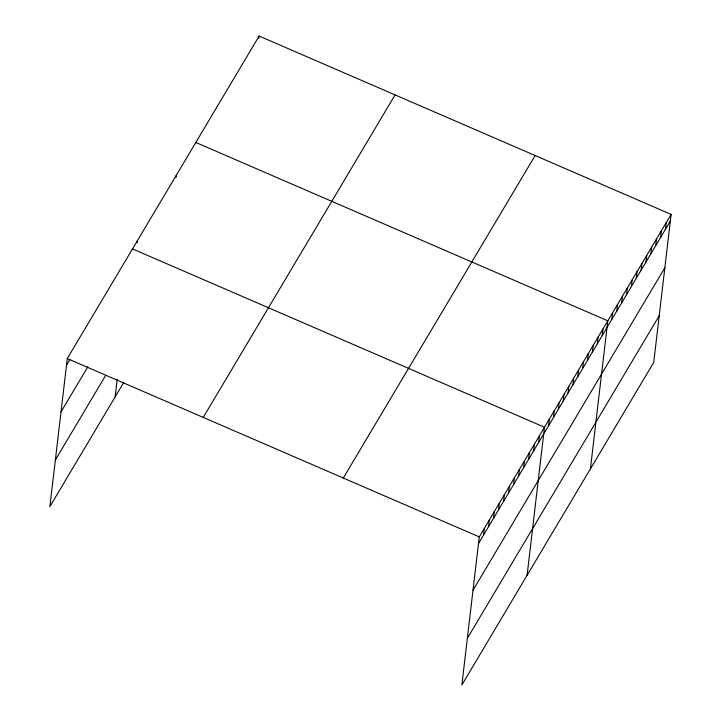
<?xml version="1.0" encoding="UTF-8"?>
<svg xmlns="http://www.w3.org/2000/svg" width="721" height="721" viewBox="0 0 721 721"><rect width="100%" height="100%" fill="white"/><g stroke="black" fill="none" stroke-linecap="round" stroke-linejoin="round"><path stroke-width="1.08" d="M671.116 214.389L479.267 536.893L461.873 684.95L653.722 362.447L671.116 214.389L259.127 36.05L67.278 358.553L49.884 506.611L123.769 382.409M115.117 396.965L117.199 379.192M137.116 242.941L137.378 240.715M176.077 177.447L176.339 175.221M258.866 38.276L259.127 36.05M483.503 535.135L484.287 528.457M488.523 526.7L489.307 520.021M493.534 518.264L494.318 511.586M498.553 509.837L499.338 503.159M503.573 501.401L504.358 494.723M508.593 492.966L509.377 486.287M513.604 484.53L514.388 477.852M518.624 476.094L519.408 469.416M523.644 467.659L524.428 460.98M528.655 459.223L529.439 452.545M533.675 450.787L534.459 444.109M538.695 442.352L539.479 435.673M527.105 575.295L544.499 427.238L132.511 248.907M548.582 425.732L549.366 419.054M553.449 417.549L554.233 410.871M558.324 409.357L559.108 402.678M563.191 401.173L563.975 394.495M568.058 392.99L568.842 386.312M572.934 384.798L573.718 378.119M577.8 376.614L578.584 369.936M582.667 368.422L583.451 361.744M587.543 360.239L588.327 353.56M592.41 352.055L593.194 345.377M597.276 343.863L598.06 337.185M602.152 335.68L602.936 329.001M590.409 468.866L607.803 320.818L195.815 142.479M611.886 319.304L612.67 312.626M616.761 311.121L617.546 304.442M621.628 302.928L622.412 296.25M626.495 294.745L627.279 288.067M631.371 286.561L632.155 279.883M636.237 278.369L637.022 271.691M641.104 270.186L641.897 263.507M645.98 262.002L646.764 255.324M650.847 253.81L651.631 247.132M655.713 245.627L656.507 238.948M660.589 237.443L661.373 230.756M665.456 229.251L666.24 222.573M66.494 365.232L69.838 359.617M61.015 411.889L87.773 366.908M55.373 459.962L105.545 375.614M203.241 417.405L395.081 94.902M343.313 478.041L535.153 155.538M478.483 543.571L670.332 221.068M473.003 590.229L664.843 267.716M467.361 638.292L659.201 315.789M67.278 358.553L479.267 536.893"/></g></svg>
